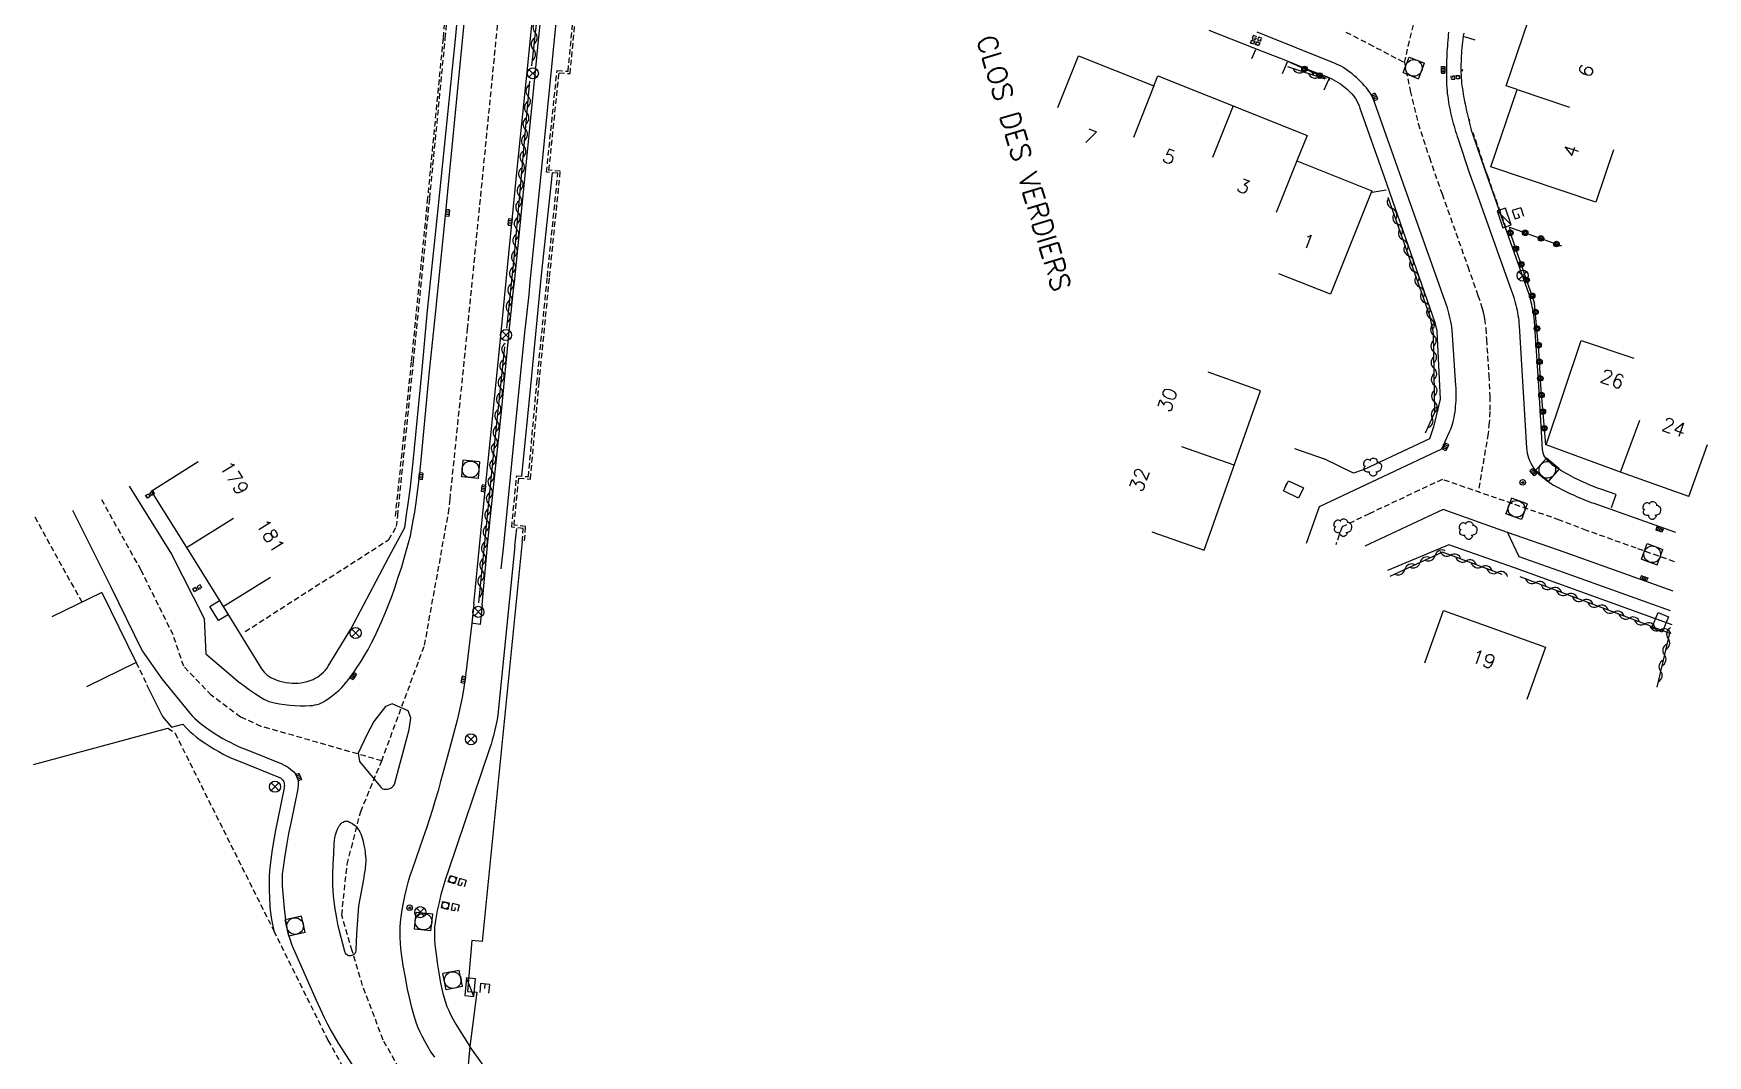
# Model space of a CAD drawing. Header units: millimetres. Extents: x 150015 to 151000, y 151000 to 152000.
# Drawn here: x 150364.2 to 150515.1, y 151807.4 to 151899.5 of the extents above; entities that cross this region are included whole.
import ezdxf
from ezdxf.enums import TextEntityAlignment as Align

# ---------------------------------------------------------------- set-up
doc = ezdxf.new("R2010")
doc.units = ezdxf.units.MM
doc.linetypes.add('DASHED', pattern=[0.75, 0.5, -0.25])
doc.layers.get('0').update_dxf_attribs({"linetype": 'CONTINUOUS'})
for name, color, linetype in [('W0001', 6, 'DASHED'), ('W0006', 2, 'CONTINUOUS'), ('W0008', 7, 'CONTINUOUS'), ('W0014', 7, 'CONTINUOUS'), ('W0015', 2, 'CONTINUOUS'), ('W0017', 7, 'CONTINUOUS'), ('W0051', 7, 'CONTINUOUS'), ('W0100', 7, 'CONTINUOUS'), ('W0101', 7, 'CONTINUOUS'), ('W0103', 1, 'CONTINUOUS'), ('W0106', 7, 'CONTINUOUS'), ('W0112', 1, 'DASHED'), ('W0113', 2, 'DASHED'), ('W0120', 7, 'CONTINUOUS'), ('W0121', 7, 'CONTINUOUS'), ('W0300', 7, 'CONTINUOUS'), ('W0310', 3, 'CONTINUOUS'), ('W0322', 7, 'CONTINUOUS'), ('W0400', 7, 'CONTINUOUS'), ('W0412', 7, 'CONTINUOUS'), ('W0420', 7, 'CONTINUOUS'), ('W0425', 7, 'CONTINUOUS'), ('W0430', 7, 'CONTINUOUS'), ('W0432', 7, 'CONTINUOUS'), ('W0469', 7, 'CONTINUOUS'), ('W0856', 7, 'CONTINUOUS'), ('W0989', 7, 'CONTINUOUS'), ('W0991', 7, 'CONTINUOUS'), ('W1102', 7, 'CONTINUOUS'), ('W1336', 3, 'CONTINUOUS'), ('W1337', 1, 'CONTINUOUS'), ('W1338', 7, 'CONTINUOUS'), ('W1471', 7, 'CONTINUOUS')]:
    doc.layers.add(name, color=color, linetype=linetype)
doc.styles.get("Standard").update_dxf_attribs({"font": 'romans.shx', "width": 0.85})

# ---------------------------------------------------------------- blocks, each defined once
blk = doc.blocks.new('T856')
for p, q in [((-0.125, 0), (0.125, 0)), ((0, 0.125), (0, -0.125))]:
    blk.add_line(p, q)
blk.add_ellipse((0, 0), major_axis=(-0.177, 0.177), ratio=1, start_param=3.9269908, end_param=10.2101761)
blk = doc.blocks.new('T400')
for p, q in [((-0.15, 0.3), (0.15, 0.3)), ((-0.15, -0.25), (-0.15, 0.3)), ((-0.15, 0.15), (0.15, 0.15)), ((-0.15, 0), (0.15, 0)), ((0.15, 0.3), (0.15, -0.25)), ((-0.15, -0.15), (0.15, -0.15)), ((-0.15, -0.25), (-0.15, -0.3)), ((-0.15, -0.3), (0.15, -0.3)), ((0.15, -0.3), (0.15, -0.25))]:
    blk.add_line(p, q)
blk = doc.blocks.new('T420')
for p, q in [((0.75, 0.75), (-0.75, 0.75)), ((-0.75, 0.75), (-0.75, -0.75)), ((0.75, 0.75), (0.75, -0.75)), ((0.75, -0.75), (-0.75, -0.75))]:
    blk.add_line(p, q)
blk.add_ellipse((0, 0), major_axis=(-0.53, 0.53), ratio=1, start_param=3.926991, end_param=10.210176)
blk = doc.blocks.new('T469')
at = {"color": 0, "linetype": 'Continuous', "flags": 128}
for points in [[(-0.35, 0.35), (0.35, -0.35)], [(-0.35, -0.35), (0.35, 0.35)]]:
    blk.add_lwpolyline(points, dxfattribs=at)
at = {"color": 0, "linetype": 'Continuous'}
blk.add_circle((0, 0), 0.5, dxfattribs=at)
blk = doc.blocks.new('T432')
at = {"flags": 128}
for points in [[(-0.4, 2.1), (-0.4, 1.3)], [(-0.39, 2.1), (0.41, 2.1)], [(0, 1.7), (0.4, 1.7)], [(0.4, 1.3), (0.4, 1.7)], [(0.8, 0.8), (-0.8, 0.8)], [(-0.8, 0.8), (-0.8, 0)], [(0.8, 0.8), (-0.8, 0)], [(-0.8, 0), (0.8, 0)], [(-0.4, 1.3), (0.4, 1.3)], [(0.8, 0), (0.8, 0.8)]]:
    blk.add_lwpolyline(points, dxfattribs=at)
blk = doc.blocks.new('T425')
for p, q in [((-0.15, 0.6), (0.15, 0.6)), ((-0.15, 0.6), (-0.15, 0.3)), ((-0.15, 0.3), (0.15, 0.3)), ((-0.15, 0.15), (0.15, 0.15)), ((-0.15, -0.15), (-0.15, 0.15)), ((0, 0.45), (0.15, 0.45)), ((0.15, 0.45), (0.15, 0.3)), ((0.15, 0.15), (0.15, -0.15)), ((0.15, -0.15), (-0.15, -0.15))]:
    blk.add_line(p, q)
blk.add_ellipse((0, 0), major_axis=(-0.106, 0.106), ratio=1, start_param=3.926991, end_param=10.210176)
blk = doc.blocks.new('T300')
for p, q in [((-0.8, 0.51), (-0.86, 0.34)), ((-0.86, 0.34), (-0.86, 0.17)), ((-0.86, 0.17), (-0.74, 0.06)), ((-0.69, 0.63), (-0.8, 0.51)), ((-0.8, -0.06), (-0.74, 0.06)), ((-0.74, 0.06), (-0.69, 0.11)), ((-0.57, 0.69), (-0.69, 0.63)), ((-0.46, 0.69), (-0.57, 0.69)), ((-0.29, 0.63), (-0.46, 0.69)), ((-0.29, 0.63), (-0.17, 0.74)), ((-0.23, 0.57), (-0.29, 0.63)), ((-0.17, 0.74), (-0.06, 0.8)), ((-0.06, 0.8), (0.06, 0.8)), ((0.06, 0.8), (0.23, 0.74)), ((0.23, 0.74), (0.34, 0.63)), ((0.34, 0.63), (0.4, 0.51)), ((0.46, 0.46), (0.34, 0.46)), ((0.4, 0.51), (0.4, 0.46)), ((0.57, 0.4), (0.46, 0.46)), ((0.57, 0.4), (0.69, 0.29)), ((0.69, 0.29), (0.74, 0.17)), ((0.74, 0.06), (0.69, -0.17)), ((0.74, 0.17), (0.74, 0.06)), ((-0.8, -0.17), (-0.8, -0.06)), ((-0.8, -0.23), (-0.8, -0.17)), ((-0.74, -0.34), (-0.8, -0.23)), ((-0.69, -0.4), (-0.74, -0.34)), ((-0.51, -0.46), (-0.69, -0.4)), ((-0.4, -0.46), (-0.51, -0.46)), ((-0.4, -0.46), (-0.34, -0.46)), ((-0.34, -0.46), (-0.34, -0.4)), ((-0.34, -0.51), (-0.34, -0.46)), ((-0.29, -0.63), (-0.34, -0.51)), ((-0.17, -0.74), (-0.29, -0.63)), ((-0.06, -0.8), (-0.17, -0.74)), ((0.06, -0.8), (-0.06, -0.8)), ((0.17, -0.74), (0.06, -0.8)), ((0.23, -0.69), (0.17, -0.74)), ((0.29, -0.46), (0.23, -0.46)), ((0.29, -0.63), (0.23, -0.69)), ((0.46, -0.4), (0.29, -0.46)), ((0.34, -0.51), (0.29, -0.63)), ((0.34, -0.51), (0.34, -0.46)), ((0.57, -0.34), (0.46, -0.4)), ((0.63, -0.29), (0.57, -0.34)), ((0.69, -0.17), (0.63, -0.29))]:
    blk.add_line(p, q)
blk = doc.blocks.new('T1471')
at = {"color": 0, "linetype": 'Continuous', "flags": 128}
blk.add_lwpolyline([(-0.75, -0.5), (-0.75, 0.5), (0.75, 0.5), (0.75, -0.5), (-0.75, -0.5)], dxfattribs=at)
blk = doc.blocks.new('t310o')
at = {"color": 0, "linetype": 'Continuous'}
for centre, start, end in [((-0.5, 0.38), 216.8699, 323.1304), ((0.5, -0.37), 36.8699, 143.1303)]:
    blk.add_arc(centre, 0.625, start, end, dxfattribs=at)
blk = doc.blocks.new('t322o')
at = {"color": 0, "linetype": 'Continuous'}
for radius in [0.25, 0.15]:
    blk.add_circle((0, 0), radius, dxfattribs=at)
blk = doc.blocks.new('T412')
for p, q in [((-0.3, 1.2), (0.3, 1.2)), ((-0.3, 1.2), (-0.3, 0.6)), ((-0.3, 0.6), (0.3, 0.6)), ((-0.3, 0.3), (0.3, 0.3)), ((-0.3, -0.3), (-0.3, 0.3)), ((0, 0.9), (0.3, 0.9)), ((0.3, 0.9), (0.3, 0.6)), ((0.3, 0.3), (0.3, -0.3)), ((0.3, -0.3), (-0.3, -0.3))]:
    blk.add_line(p, q)
blk.add_ellipse((0, 0), major_axis=(0.212, 0.212), ratio=1, start_param=5.497787, end_param=11.780972)
blk = doc.blocks.new('T430')
at = {"flags": 128}
for points in [[(-0.4, 2.1), (0.4, 2.1)], [(-0.4, 2.1), (-0.4, 1.3)], [(-0.4, 1.7), (0, 1.7)], [(0.8, 0.8), (-0.8, 0.8)], [(-0.8, 0.8), (-0.8, 0)], [(0.8, 0.8), (-0.8, 0)], [(-0.8, 0), (0.8, 0)], [(-0.4, 1.3), (0.4, 1.3)], [(0.8, 0), (0.8, 0.8)]]:
    blk.add_lwpolyline(points, dxfattribs=at)

msp = doc.modelspace()

# ---------------------------------------------------------------- linework, layer by layer
at = {"layer": 'W0001'}
for points in [[(150401.63, 151856.28), (150401.78, 151857.53), (150403.36, 151872.87), (150407.84, 151918.23), (150410.96, 151949.78), (150410.46, 151955.83), (150411.9, 151970.33), (150413.55, 151975.72), (150414.43, 151984.36), (150415.93, 151988.78), (150416.92, 151998.72), (150416.75, 152000)], [(150482.5, 151899.61), (150484.55, 151898.55), (150487.76, 151896.87), (150488.67, 151900.61)], [(150487.76, 151896.87), (150488.28, 151894.31), (150489, 151891.38), (150490.01, 151888.3), (150491.15, 151885.03), (150492.4, 151881.53), (150493.47, 151878.49), (150494.39, 151875.9), (150494.77, 151874.72), (150494.88, 151874.26), (150494.98, 151873.79), (150495.09, 151872.93), (150495.15, 151871.92), (150495.25, 151870.45), (150495.36, 151868.69), (150495.46, 151866.8), (150495.46, 151865.43), (150495.4, 151864.44), (150495.3, 151863.45), (150494.42, 151858.2)], [(150512.09, 151851.91), (150508.65, 151853.13), (150504.18, 151854.72), (150501.74, 151855.66), (150491.18, 151859.32), (150489.09, 151858.34), (150487.06, 151857.39), (150484.58, 151856.22), (150482.15, 151855.04), (150481.58, 151853.44)], [(150395.62, 151833.97), (150384.76, 151837.08), (150382.91, 151837.92), (150380.27, 151839.9), (150377.78, 151842.49), (150376.83, 151845.32), (150373.94, 151851.16), (150370.32, 151857.62)], [(150399.59, 151802.74), (150397.55, 151805.66), (150395.75, 151808.82), (150393.9, 151813.74), (150392.96, 151816.87), (150392.02, 151820.08), (150392.51, 151824.67), (150393.73, 151829.41), (150395.62, 151833.97), (150399.48, 151844.38), (150401.63, 151856.28)]]:
    msp.add_lwpolyline(points, dxfattribs=at)
at = {"layer": 'W0006'}
msp.add_lwpolyline([(150511.73, 151847.47), (150501.67, 151851.09), (150498.1, 151852.36), (150497.05, 151854.56)], dxfattribs=at)
at = {"layer": 'W0008'}
for points in [[(150412.95, 152000), (150411.17, 151982.53), (150409.47, 151965.76), (150408.41, 151954.79), (150406.98, 151940.42), (150405.59, 151926.62), (150404.11, 151911.54), (150402.87, 151898.82), (150401.34, 151883.09), (150400.44, 151874.21), (150399.88, 151868.76), (150399.11, 151860.74), (150398.99, 151859.58), (150398.84, 151858.41), (150398.68, 151857.25), (150398.54, 151856.2)], [(150403.91, 151848.09), (150404.48, 151853.92), (150405.49, 151863.61), (150406.39, 151872.54), (150406.89, 151877.82), (150407.83, 151887.27), (150408.76, 151896.29), (150410.21, 151910.92), (150411.55, 151924.81), (150412.64, 151935.81), (150414.25, 151952.25), (150412.38, 151955.49), (150413.88, 151970.38), (150416.43, 151973.85), (150416.76, 151977.18), (150417.58, 151985.12), (150418.64, 151995.68), (150419.07, 152000)], [(150478.94, 151853.58), (150480.12, 151856.88), (150491.12, 151862.06), (150491.83, 151863.61), (150491.94, 151863.86), (150492.04, 151864.12), (150492.12, 151864.39), (150492.2, 151864.66), (150492.25, 151864.91), (150492.29, 151865.15), (150492.33, 151865.4), (150492.36, 151865.65), (150492.38, 151865.9), (150492.4, 151866.15), (150492.42, 151866.4), (150492.43, 151866.63), (150492.44, 151866.86), (150492.44, 151867.08), (150492.43, 151867.31), (150492.42, 151867.54), (150492.41, 151867.77), (150492.07, 151872.76), (150492.04, 151873.02), (150492, 151873.27), (150491.96, 151873.53), (150491.9, 151873.78), (150491.84, 151874.03), (150491.78, 151874.28), (150491.7, 151874.53), (150491.63, 151874.78), (150491.54, 151875.02), (150487.69, 151885.92), (150485.06, 151893.3), (150484.98, 151893.53), (150484.88, 151893.75), (150484.77, 151893.97), (150484.65, 151894.18), (150484.5, 151894.38), (150484.34, 151894.58), (150484.18, 151894.78), (150484, 151894.97), (150483.82, 151895.16), (150483.64, 151895.34), (150483.44, 151895.51), (150483.25, 151895.68), (150483.05, 151895.84), (150482.84, 151896), (150482.63, 151896.16), (150482.42, 151896.3), (150482.21, 151896.44), (150481.99, 151896.56), (150481.76, 151896.67), (150481.52, 151896.77), (150474.51, 151899.59)], [(150491.75, 151899.61), (150491.72, 151899.36), (150491.69, 151899.11), (150491.67, 151898.86), (150491.65, 151898.61), (150491.63, 151898.36), (150491.61, 151898.11), (150491.59, 151897.86), (150491.58, 151897.61), (150491.57, 151897.37), (150491.56, 151897.12), (150491.55, 151896.87), (150491.54, 151896.62), (150491.54, 151896.37), (150491.54, 151896.12), (150491.54, 151895.87), (150491.54, 151895.62), (150491.55, 151895.37), (150491.55, 151895.11), (150491.56, 151894.85), (150491.58, 151894.59), (150491.6, 151894.33), (150491.62, 151894.08), (150491.66, 151893.82), (150491.69, 151893.56), (150491.74, 151893.3), (150491.78, 151893.06), (150491.83, 151892.82), (150491.88, 151892.58), (150491.93, 151892.34), (150491.99, 151892.1), (150492.05, 151891.86), (150492.11, 151891.62), (150492.17, 151891.38), (150492.24, 151891.14), (150492.31, 151890.91), (150492.38, 151890.67), (150492.45, 151890.44), (150492.53, 151890.2), (150492.6, 151889.97), (150493.63, 151886.86), (150494.21, 151885.32), (150497.35, 151876.47), (150497.44, 151876.22), (150497.53, 151875.97), (150497.61, 151875.72), (150497.68, 151875.47), (150497.75, 151875.24), (150497.81, 151875.01), (150497.86, 151874.78), (150497.91, 151874.55), (150497.96, 151874.32), (150497.99, 151874.09), (150498.03, 151873.86), (150498.06, 151873.63), (150498.08, 151873.39), (150498.1, 151873.16), (150498.77, 151862.16), (150498.8, 151861.92), (150498.83, 151861.69), (150498.89, 151861.47), (150498.95, 151861.25), (150499.03, 151861.03), (150499.14, 151860.79), (150499.26, 151860.57), (150499.4, 151860.35), (150499.55, 151860.15), (150499.71, 151859.96), (150499.88, 151859.79), (150500.06, 151859.63), (150500.24, 151859.47), (150500.43, 151859.33), (150500.62, 151859.19), (150500.81, 151859.06), (150501.01, 151858.93), (150501.21, 151858.81), (150501.45, 151858.68), (150501.68, 151858.56), (150501.9, 151858.44), (150502.13, 151858.32), (150502.36, 151858.21), (150502.6, 151858.09), (150502.83, 151857.99), (150503.05, 151857.89), (150503.27, 151857.79), (150503.49, 151857.69), (150503.71, 151857.6), (150503.93, 151857.51), (150504.15, 151857.42), (150504.37, 151857.33), (150504.6, 151857.25), (150504.82, 151857.17), (150512.19, 151854.56)], [(150372.88, 151858.7), (150376.69, 151852.6), (150379.61, 151846.78), (150379.76, 151843.62), (150382.21, 151841.54), (150382.7, 151841.13), (150383.2, 151840.75), (150383.71, 151840.37), (150384.24, 151840.01), (150384.77, 151839.67), (150384.99, 151839.54), (150385.22, 151839.43), (150385.46, 151839.33), (150385.71, 151839.26), (150385.96, 151839.2), (150386.41, 151839.12), (150386.87, 151839.05), (150387.33, 151839), (150387.79, 151838.96), (150388.26, 151838.94), (150388.72, 151838.94), (150389.18, 151838.95), (150389.39, 151838.97), (150389.6, 151839.01), (150389.81, 151839.06), (150390.01, 151839.12), (150390.2, 151839.2), (150390.39, 151839.3), (150390.57, 151839.41), (150390.89, 151839.62), (150391.2, 151839.86), (150391.49, 151840.1), (150391.78, 151840.35), (150392.02, 151840.58), (150392.25, 151840.82), (150392.46, 151841.08), (150392.67, 151841.34), (150393.04, 151841.85), (150393.39, 151842.37), (150393.74, 151842.9), (150394.06, 151843.45), (150394.39, 151844.01), (150394.7, 151844.59), (150394.99, 151845.17), (150395.27, 151845.76), (150395.61, 151846.5), (150395.93, 151847.26), (150396.23, 151848.02), (150396.52, 151848.78), (150396.79, 151849.55), (150397.11, 151850.51), (150397.42, 151851.46), (150397.7, 151852.43), (150397.97, 151853.39), (150398.23, 151854.36), (150398.25, 151854.46), (150398.53, 151856.11), (150398.54, 151856.2)], [(150367.76, 151856.54), (150371.2, 151849.72), (150374.04, 151843.87), (150375.81, 151841.36), (150378.34, 151838.26), (150378.55, 151838.02), (150378.77, 151837.79), (150379.01, 151837.58), (150379.25, 151837.38), (150379.75, 151837.01), (150380.26, 151836.66), (150380.78, 151836.32), (150381.31, 151836), (150381.64, 151835.82), (150381.97, 151835.64), (150382.31, 151835.47), (150382.65, 151835.3), (150382.99, 151835.15), (150383.34, 151835.01), (150386.61, 151833.69), (150386.82, 151833.59), (150387.03, 151833.48), (150387.22, 151833.36), (150387.41, 151833.23), (150387.59, 151833.08), (150387.7, 151832.97), (150387.8, 151832.85), (150387.88, 151832.72), (150387.96, 151832.59), (150388.01, 151832.44), (150388.06, 151832.29), (150388.08, 151832.13), (150388.09, 151831.97), (150388.09, 151831.74), (150388.07, 151831.52), (150388.03, 151831.3), (150387.45, 151828.5), (150387.23, 151827.42), (150387.04, 151826.34), (150386.86, 151825.25), (150386.7, 151824.17), (150386.66, 151823.81), (150386.64, 151823.45), (150386.64, 151823.09), (150386.66, 151822.73), (150386.74, 151821.7), (150386.84, 151820.66), (150386.95, 151819.63), (150387, 151819.29), (150387.06, 151818.95), (150387.14, 151818.61), (150387.24, 151818.22), (150387.36, 151817.84), (150387.5, 151817.47), (150387.64, 151817.1), (150388.32, 151815.53), (150389.01, 151813.97), (150389.72, 151812.42), (150390.44, 151810.87), (150390.73, 151810.27), (150391.04, 151809.69), (150391.37, 151809.11), (150391.71, 151808.54), (150392.37, 151807.51), (150393.03, 151806.5)], [(150511.99, 151849.26), (150502.26, 151852.73), (150497.04, 151854.55), (150491.24, 151856.6), (150484.21, 151853.3)], [(150403.91, 151848.09), (150403.74, 151846.36), (150403.57, 151844.86), (150403.39, 151843.36), (150403.2, 151841.87), (150402.98, 151840.38), (150402.86, 151839.69), (150402.73, 151839), (150402.58, 151838.31), (150402.41, 151837.63), (150401.52, 151834.28), (150400.93, 151832.1), (150400.7, 151831.26), (150400.45, 151830.42), (150400.2, 151829.58), (150399.93, 151828.74), (150399.65, 151827.9), (150399.37, 151827.07), (150398.36, 151824.2), (150398.16, 151823.61), (150397.98, 151823.01), (150397.81, 151822.4), (150397.67, 151821.79), (150397.54, 151821.17), (150397.43, 151820.55), (150397.34, 151819.93), (150397.29, 151819.45), (150397.25, 151818.98), (150397.24, 151818.5), (150397.24, 151818.03), (150397.27, 151817.55), (150397.31, 151817.07), (150397.37, 151816.6), (150397.53, 151815.53), (150397.72, 151814.47), (150397.92, 151813.41), (150398.09, 151812.65), (150398.27, 151811.89), (150398.47, 151811.13), (150398.59, 151810.73), (150398.73, 151810.34), (150398.88, 151809.95), (150399.05, 151809.57), (150399.23, 151809.19), (150399.5, 151808.7), (150399.77, 151808.22), (150400.06, 151807.74), (150400.37, 151807.28)]]:
    msp.add_lwpolyline(points, dxfattribs=at)
at = {"layer": 'W0014'}
for points in [[(150397.86, 151856.12), (150397.86, 151856.12), (150398.06, 151857.54), (150398.21, 151858.66), (150398.34, 151859.78), (150398.46, 151860.9), (150399.23, 151868.89), (150399.75, 151874.53), (150400.71, 151883.69), (150402.26, 151898.98), (150403.5, 151912.11), (150404.9, 151926.67), (150406.31, 151940.52), (150407.72, 151954.88), (150408.8, 151965.87), (150410.59, 151982.95), (150412.25, 152000)], [(150470.13, 151899.77), (150475.09, 151897.84), (150476.9, 151897.13), (150478.93, 151896.31), (150480.94, 151895.52), (150481.16, 151895.42), (150481.38, 151895.31), (150481.59, 151895.2), (150481.79, 151895.07), (150482, 151894.94), (150482.22, 151894.78), (150482.44, 151894.61), (150482.65, 151894.43), (150482.85, 151894.24), (150483.03, 151894.05), (150483.2, 151893.85), (150483.35, 151893.64), (150483.47, 151893.43), (150483.58, 151893.22), (150483.68, 151893), (150483.76, 151892.77), (150485.95, 151886.58), (150490.51, 151873.46), (150490.67, 151872.71), (150490.72, 151872.05), (150490.98, 151866.56), (150490.39, 151864.07), (150490.03, 151862.98), (150484.14, 151860.2), (150483.18, 151859.87), (150480.59, 151861.13)], [(150506.43, 151856.8), (150506.85, 151857.97), (150505.47, 151858.43), (150505.24, 151858.51), (150505.02, 151858.6), (150504.79, 151858.69), (150504.57, 151858.78), (150504.34, 151858.87), (150504.12, 151858.97), (150503.9, 151859.07), (150503.68, 151859.17), (150503.45, 151859.27), (150503.23, 151859.38), (150503.01, 151859.5), (150502.79, 151859.61), (150502.57, 151859.73), (150502.35, 151859.85), (150502.13, 151859.97), (150501.93, 151860.09), (150501.74, 151860.2), (150501.54, 151860.32), (150501.35, 151860.44), (150501.15, 151860.57), (150500.99, 151860.71), (150500.83, 151860.87), (150500.68, 151861.03), (150500.54, 151861.19), (150500.42, 151861.34), (150500.32, 151861.51), (150500.25, 151861.71), (150500.21, 151862), (150499.88, 151867.75), (150499.48, 151873.58), (150499.45, 151873.86), (150499.41, 151874.14), (150499.36, 151874.42), (150499.33, 151874.64), (150499.28, 151874.86), (150499.24, 151875.07), (150499.19, 151875.29), (150499.12, 151875.55), (150499.05, 151875.82), (150498.97, 151876.08), (150496.84, 151882.07), (150495.03, 151887.18), (150493.92, 151890.41), (150493.85, 151890.67), (150493.79, 151890.92), (150493.72, 151891.17), (150493.66, 151891.42), (150493.6, 151891.67), (150493.54, 151891.92), (150493.48, 151892.16), (150493.43, 151892.4), (150493.37, 151892.63), (150493.32, 151892.87), (150493.27, 151893.11), (150493.22, 151893.34), (150493.18, 151893.58), (150493.13, 151893.82), (150493.09, 151894.06), (150493.05, 151894.3), (150493.02, 151894.54), (150492.98, 151894.78), (150492.95, 151895.02), (150492.93, 151895.26), (150492.91, 151895.5), (150492.9, 151895.75), (150492.89, 151895.99), (150492.89, 151896.23), (150492.89, 151896.48), (150492.89, 151896.72), (150492.9, 151896.96), (150492.91, 151897.21), (150492.92, 151897.45), (150492.94, 151897.69), (150492.95, 151897.94), (150492.97, 151898.2), (150493, 151898.46), (150493.03, 151898.72), (150493.06, 151898.98), (150493.1, 151899.24), (150493.14, 151899.5)], [(150408.25, 151859.62), (150409.09, 151868.05), (150410.02, 151877.73), (150411.01, 151886.92)], [(150381.35, 151847.87), (150384.8, 151842.26), (150384.91, 151842.1), (150385.03, 151841.95), (150385.17, 151841.82), (150385.31, 151841.69), (150385.47, 151841.58), (150385.64, 151841.48), (150385.9, 151841.36), (150386.16, 151841.25), (150386.43, 151841.16), (150386.71, 151841.09), (150386.99, 151841.03), (150387.27, 151840.99), (150387.54, 151840.97), (150387.82, 151840.97), (150388.1, 151840.98), (150388.37, 151841.01), (150388.64, 151841.06), (150388.91, 151841.13), (150389.17, 151841.21), (150389.43, 151841.31), (150389.64, 151841.41), (150389.84, 151841.52), (150390.03, 151841.65), (150390.21, 151841.8), (150390.38, 151841.95), (150390.53, 151842.12), (150390.68, 151842.3), (150390.8, 151842.5), (150392.85, 151845.84), (150396.25, 151852.32), (150397.69, 151854.99), (150397.86, 151856.12)], [(150407.62, 151853.35), (150407.78, 151854.9)], [(150407.62, 151853.35), (150406.08, 151838.11), (150406.05, 151837.9), (150406.02, 151837.69), (150405.91, 151837.17), (150405.79, 151836.66), (150405.68, 151836.24), (150405.57, 151835.83), (150405.47, 151835.48), (150405.36, 151835.14), (150401.6, 151824.05), (150401.37, 151823.35), (150401.16, 151822.64), (150400.96, 151821.92), (150400.79, 151821.21), (150400.63, 151820.48), (150400.49, 151819.76), (150400.43, 151819.37), (150400.39, 151818.99), (150400.37, 151818.6), (150400.37, 151818.21), (150400.38, 151817.82), (150400.42, 151817.44), (150400.53, 151816.52), (150400.66, 151815.61), (150400.8, 151814.7), (150400.89, 151814.14), (150401.01, 151813.57), (150401.14, 151813.02), (150401.24, 151812.62), (150401.36, 151812.24), (150401.5, 151811.86), (150401.66, 151811.49), (150401.86, 151811.07), (150402.07, 151810.67), (150402.29, 151810.27), (150402.54, 151809.88), (150403.57, 151808.24)], [(150511.89, 151846.22), (150497.68, 151851.36), (150491.77, 151853.43), (150486.25, 151851.12)], [(150404.66, 151848.03), (150404.48, 151846.25), (150403.74, 151846.36)], [(150374.44, 151840.85), (150375.87, 151837.96), (150376.68, 151837), (150377.69, 151837.28), (150378.07, 151836.9), (150378.34, 151836.63), (150378.62, 151836.38), (150378.91, 151836.14), (150379.21, 151835.91), (150379.63, 151835.61), (150380.06, 151835.33), (150380.49, 151835.06), (150380.94, 151834.8), (150381.35, 151834.58), (150381.77, 151834.37), (150382.24, 151834.15), (150382.71, 151833.96), (150386.41, 151832.46), (150386.49, 151832.43), (150386.56, 151832.38), (150386.63, 151832.32), (150386.69, 151832.25), (150386.75, 151832.17), (150386.79, 151832.08), (150386.82, 151832.01), (150386.84, 151831.94), (150386.84, 151831.86), (150386.85, 151831.76), (150386.84, 151831.66), (150386.82, 151831.55), (150386.22, 151828.61), (150386.05, 151827.73), (150385.89, 151826.86), (150385.75, 151825.98), (150385.63, 151825.09), (150385.57, 151824.59), (150385.52, 151824.08), (150385.49, 151823.57), (150385.48, 151823.06), (150385.48, 151822.34), (150385.5, 151821.63), (150385.54, 151820.92), (150385.57, 151820.51), (150385.62, 151820.1), (150385.69, 151819.69), (150385.89, 151818.67)]]:
    msp.add_lwpolyline(points, dxfattribs=at)
at = {"layer": 'W0015'}
for points in [[(150394.24, 151836.27), (150393.49, 151834.66), (150393.62, 151833.91), (150395.54, 151831.59), (150395.59, 151831.54), (150395.65, 151831.49), (150395.73, 151831.46), (150395.8, 151831.43), (150395.92, 151831.42), (150396.03, 151831.42), (150396.15, 151831.43), (150396.26, 151831.45), (150396.36, 151831.49), (150396.46, 151831.54), (150396.55, 151831.59), (150396.63, 151831.66), (150396.69, 151831.73), (150396.74, 151831.8), (150396.78, 151831.88), (150396.81, 151831.97), (150398.09, 151836.81), (150398.24, 151837.85), (150397.99, 151838.49), (150396.56, 151839.12), (150395.97, 151838.88), (150394.92, 151837.51)], [(150393.34, 151818.35), (150393.3, 151816.95), (150393.29, 151816.85), (150393.26, 151816.75), (150393.22, 151816.66), (150393.16, 151816.58), (150393.1, 151816.52), (150393.02, 151816.47), (150392.94, 151816.43), (150392.85, 151816.41), (150392.76, 151816.41), (150392.67, 151816.42), (150392.58, 151816.45), (150392.5, 151816.5), (150392.43, 151816.56), (150392.37, 151816.64), (150392.32, 151816.72), (150392.29, 151816.81), (150391.8, 151818.76), (150391.68, 151819.27), (150391.57, 151819.79), (150391.48, 151820.3), (150391.4, 151820.82), (150391.33, 151821.34), (150391.28, 151821.82), (150391.25, 151822.3), (150391.23, 151822.78), (150391.22, 151823.26), (150391.22, 151823.74), (150391.25, 151824.67), (150391.3, 151825.6), (150391.35, 151826.52), (150391.38, 151826.79), (150391.41, 151827.05), (150391.46, 151827.31), (150391.51, 151827.49), (150391.57, 151827.66), (150391.64, 151827.83), (150391.72, 151828), (150391.79, 151828.11), (150391.87, 151828.22), (150391.96, 151828.32), (150392.06, 151828.41), (150392.15, 151828.46), (150392.24, 151828.5), (150392.34, 151828.53), (150392.44, 151828.54), (150392.54, 151828.53), (150392.63, 151828.5), (150392.79, 151828.43), (150392.94, 151828.35), (150393.08, 151828.25), (150393.22, 151828.14), (150393.34, 151828.02), (150393.45, 151827.88), (150393.55, 151827.73), (150393.65, 151827.57), (150393.73, 151827.4), (150393.8, 151827.23), (150393.86, 151827.05), (150393.95, 151826.71), (150394.02, 151826.37), (150394.09, 151826.02), (150394.14, 151825.67), (150394.17, 151825.32), (150394.18, 151825.12), (150394.18, 151824.91), (150394.17, 151824.71), (150394.12, 151824.23), (150394.05, 151823.76), (150393.97, 151823.3), (150393.54, 151820.9)]]:
    msp.add_lwpolyline(points, close=True, dxfattribs=at)
at = {"layer": 'W0017'}
for points in [[(150494.14, 151898.88), (150493.19, 151899.18)], [(150474.03, 151897.22), (150474.39, 151898.03)], [(150477.19, 151896.91), (150476.75, 151895.84)], [(150480.94, 151895.38), (150480.5, 151894.38)]]:
    msp.add_lwpolyline(points, dxfattribs=at)
at = {"layer": 'W0051'}
for points in [[(150404.66, 151848.03), (150405.19, 151853.69), (150406.44, 151865.75), (150407.06, 151872.34), (150407.46, 151876.13), (150407.61, 151877.37), (150408.6, 151887.31), (150410.96, 151910.98), (150411.67, 151918.31), (150412.56, 151927.26), (150414.26, 151944.62), (150414.96, 151952.03), (150414.44, 151952.09), (150414.95, 151957.27), (150416.9, 151957.08)], [(150406.39, 151851.26), (150406.61, 151853.4), (150407.82, 151865.64), (150407.83, 151865.62), (150408.5, 151872.25), (150408.91, 151875.99), (150409.01, 151877.13), (150410.02, 151887.07), (150412.36, 151910.8), (150413.07, 151918.07), (150413.92, 151927.13), (150415.87, 151946.49), (150416.9, 151957.08)]]:
    msp.add_lwpolyline(points, dxfattribs=at)
at = {"layer": 'W0100'}
for points in [[(150506.61, 151889.02), (150505.01, 151884.29), (150495.56, 151887.48), (150497.91, 151894.44), (150496.94, 151894.77), (150501.49, 151908.22), (150503.73, 151914.84), (150506.04, 151921.63), (150506.96, 151921.31), (150509.33, 151928.27), (150514.06, 151926.66)], [(150456.55, 151892.83), (150458.4, 151897.47), (150465.2, 151894.76), (150465.55, 151895.66), (150474.73, 151892), (150478.99, 151890.31), (150478.07, 151888.01), (150484.82, 151885.32), (150481.09, 151876), (150476.45, 151877.85)], [(150513.39, 151857.78), (150507.24, 151859.98), (150500.52, 151862.43), (150503.68, 151871.84), (150508.42, 151870.24)], [(150374.84, 151858.26), (150379.07, 151860.92)], [(150374.84, 151858.26), (150378.02, 151853.19), (150381.35, 151847.87)], [(150381.35, 151847.87), (150385.59, 151850.52)]]:
    msp.add_lwpolyline(points, dxfattribs=at)
at = {"layer": 'W0101'}
for points in [[(150465.02, 151854.6), (150469.73, 151852.94), (150474.79, 151867.31), (150470.08, 151868.98)], [(150489.59, 151842.8), (150491.27, 151847.51), (150500.48, 151844.21), (150498.79, 151839.5)]]:
    msp.add_lwpolyline(points, dxfattribs=at)
at = {"layer": 'W0103'}
for points in [[(150370.4, 151849.15), (150365.91, 151846.94)], [(150370.4, 151849.15), (150373.51, 151842.84)], [(150373.51, 151842.84), (150369.03, 151840.63)]]:
    msp.add_lwpolyline(points, dxfattribs=at)
at = {"layer": 'W0106'}
for points in [[(150495.43, 151886.24), (150495.02, 151887.33)], [(150480.57, 151861.15), (150477.88, 151862.08)]]:
    msp.add_lwpolyline(points, dxfattribs=at)
at = {"layer": 'W0112'}
for points in [[(150492.98, 151896.09), (150493.02, 151896.26)], [(150493.66, 151891.65), (150493.63, 151891.77)], [(150495.02, 151887.33), (150493.96, 151890.55)], [(150496.94, 151881.93), (150495.41, 151886.22)], [(150477.15, 151858.96), (150476.86, 151858.26)], [(150383.32, 151845.62), (150396.26, 151853.9), (150396.95, 151855.07), (150397.06, 151856.04)], [(150364.36, 151855.94), (150368.6, 151848.27)], [(150373.51, 151842.84), (150374.44, 151840.85)], [(150376.36, 151836.93), (150377, 151836.47), (150385.89, 151818.67), (150390.78, 151808.81), (150396.58, 151798.36)]]:
    msp.add_lwpolyline(points, dxfattribs=at)
at = {"layer": 'W0113'}
for points in [[(150411.57, 152000), (150409.88, 151982.98), (150409.88, 151982.98), (150408.21, 151966.05), (150407.07, 151954.83), (150405.62, 151940.66), (150405.62, 151940.66), (150404.19, 151926.45), (150402.85, 151913.39), (150401.97, 151904.04), (150401.58, 151904.1), (150401.15, 151899.06), (150399.75, 151884.67), (150398.28, 151869.92), (150396.83, 151856.01)], [(150397.06, 151856.04), (150398.48, 151869.9), (150399.95, 151884.65), (150401.35, 151899.04), (150401.76, 151903.87), (150402.15, 151903.81), (150403.05, 151913.37), (150404.39, 151926.43), (150405.82, 151940.64), (150407.27, 151954.81), (150408.41, 151966.03), (150410.08, 151982.96), (150411.78, 152000)], [(150408.29, 151853.72), (150408.37, 151854.89), (150407.33, 151855.01), (150407.79, 151859.65), (150408.84, 151859.57), (150409.6, 151868.01), (150410.55, 151877.6), (150411.49, 151886.89), (150410.47, 151886.99), (150411.42, 151896.15), (150412.41, 151896.09), (150413.82, 151910.47), (150414.44, 151916.7), (150414.64, 151916.68)], [(150408.5, 151853.79), (150408.59, 151855.07), (150407.55, 151855.19), (150407.97, 151859.43), (150409.02, 151859.35), (150409.8, 151867.99), (150410.75, 151877.58), (150411.71, 151887.07), (150410.69, 151887.17), (150411.6, 151895.94), (150412.59, 151895.87), (150414.02, 151910.45), (150414.64, 151916.68)]]:
    msp.add_lwpolyline(points, dxfattribs=at)
at = {"layer": 'W0120'}
msp.add_lwpolyline([(150403.57, 151808.24), (150401.68, 151787.16), (150402.98, 151788.03), (150419.78, 151764.73), (150421.45, 151783.67), (150421.07, 151783.96)], close=True, dxfattribs=at)
at = {"layer": 'W0121'}
msp.add_lwpolyline([(150408.29, 151853.72), (150404.67, 151817.71), (150403.74, 151817.79), (150403.34, 151813.21), (150404.2, 151813.14), (150403.57, 151808.24)], dxfattribs=at)
at = {"layer": 'W0310'}
for points in [[(150411.49, 151919.93), (150410.5, 151910.45), (150409.8, 151902.79), (150409.12, 151896.57)], [(150477.24, 151896.51), (150480.6, 151895.4)], [(150408.93, 151895.2), (150407.55, 151879.53), (150406.85, 151872.94)], [(150489.66, 151863.51), (150490.49, 151865.37), (150490.38, 151872.48), (150490.09, 151873.96), (150486.31, 151884.71)], [(150406.69, 151871.26), (150405.82, 151862.91), (150405.01, 151854.83), (150404.33, 151848.19)], [(150496.56, 151850.77), (150491.19, 151852.78), (150486.45, 151850.58)], [(150511.63, 151845.48), (150498.2, 151850.56)]]:
    msp.add_lwpolyline(points, dxfattribs=at)
at = {"layer": 'W0322'}
for points in [[(150480.75, 151895.42), (150477.39, 151896.89)], [(150484.87, 151885.2), (150486.11, 151885.39)], [(150500.49, 151862.44), (150500.04, 151867.78), (150499.88, 151870.95), (150499.7, 151872.83), (150499.49, 151875.22), (150497.31, 151881.51), (150497.26, 151882.02), (150497.26, 151882.03)]]:
    msp.add_lwpolyline(points, dxfattribs=at)
at = {"layer": 'W1102'}
for points in [[(150465.2, 151894.76), (150463.35, 151890.12)], [(150497.91, 151894.44), (150502.65, 151892.84)], [(150472.32, 151892.96), (150470.47, 151888.32)], [(150478.07, 151888.01), (150476.22, 151883.37)], [(150507.24, 151859.98), (150508.96, 151864.67)], [(150472.43, 151860.59), (150467.71, 151862.25)], [(150513.39, 151857.78), (150515.07, 151862.48)], [(150378.02, 151853.19), (150382.26, 151855.84)]]:
    msp.add_lwpolyline(points, dxfattribs=at)
at = {"layer": 'W1336'}
msp.add_lwpolyline([(150511.64, 151845.48), (150510.5, 151840.6)], dxfattribs=at)
at = {"layer": 'W1337'}
msp.add_lwpolyline([(150364.25, 151833.65), (150376.36, 151836.93)], dxfattribs=at)
at = {"layer": 'W1338'}
msp.add_lwpolyline([(150497.23, 151882.03), (150501.93, 151880.36)], dxfattribs=at)

# ---------------------------------------------------------------- block references
at = {"layer": 'W0300'}
for p in [(150484.95, 151860.42), (150510.11, 151856.52), (150482.27, 151854.97), (150493.56, 151854.72)]:
    msp.add_blockref('T300', p, dxfattribs=at)
at = {"layer": 'W0310'}
for p, rotation in [((150409.44, 151899.55), 263.8250250437115), ((150409.28, 151898.06), 263.8250250437115), ((150478.66, 151896.04), 341.6640137413473), ((150480.08, 151895.57), 341.6640137413473), ((150408.81, 151893.84), 264.9918257970047), ((150408.68, 151892.35), 264.9918257970047), ((150408.55, 151890.85), 264.9918257970047), ((150408.41, 151889.36), 264.9918257970047), ((150408.28, 151887.87), 264.9918257970047), ((150408.15, 151886.37), 264.9918257970047), ((150408.02, 151884.88), 264.9918257970047), ((150486.66, 151883.72), 109.3613118686954), ((150407.89, 151883.38), 264.9918257970047), ((150487.16, 151882.3), 109.3613118686954), ((150407.76, 151881.89), 264.9918257970047), ((150487.66, 151880.89), 109.3613118686954), ((150407.63, 151880.39), 264.9918257970047), ((150488.16, 151879.47), 109.3613118686954), ((150407.49, 151878.9), 263.9390755508784), ((150488.65, 151878.06), 109.3613118686954), ((150407.33, 151877.41), 263.9390755508784), ((150489.15, 151876.64), 109.3613118686954), ((150407.17, 151875.92), 263.9390755508784), ((150489.65, 151875.23), 109.3613118686954), ((150407.01, 151874.43), 263.9390755508784), ((150490.12, 151873.8), 100.9841776125197), ((150490.38, 151872.33), 90.87337527386383), ((150406.62, 151870.57), 264.0511303638095), ((150490.41, 151870.83), 90.87337527386383), ((150406.46, 151869.08), 264.0511303638095), ((150490.43, 151869.33), 90.87337527386383), ((150406.3, 151867.59), 264.0511303638095), ((150490.45, 151867.83), 90.87337527386383), ((150406.15, 151866.09), 264.0511303638095), ((150490.47, 151866.33), 90.87337527386383), ((150405.99, 151864.6), 264.0511303638095), ((150490.27, 151864.88), 65.88326282242836), ((150405.84, 151863.11), 264.0511303638095), ((150405.69, 151861.62), 264.3271083725891), ((150405.54, 151860.12), 264.3271083725891), ((150405.39, 151858.63), 264.3271083725891), ((150405.24, 151857.14), 264.3271083725891), ((150405.1, 151855.65), 264.3271083725891), ((150404.95, 151854.15), 264.1192849616608), ((150404.79, 151852.66), 264.1192849616608), ((150490.54, 151852.48), 204.9110786984886), ((150491.92, 151852.51), 159.4777524076167), ((150404.64, 151851.17), 264.1192849616608), ((150487.81, 151851.22), 204.9110786984886), ((150489.17, 151851.85), 204.9110786984886), ((150493.32, 151851.98), 159.4777524076167), ((150494.73, 151851.46), 159.4777524076167), ((150496.13, 151850.93), 159.4777524076167), ((150404.48, 151849.68), 264.1192849616608), ((150499.61, 151850.03), 159.2661541218332), ((150501.01, 151849.49), 159.2661541218332), ((150502.41, 151848.96), 159.2661541218332), ((150503.82, 151848.43), 159.2661541218332), ((150505.22, 151847.9), 159.2661541218332), ((150506.62, 151847.37), 159.2661541218332), ((150508.02, 151846.84), 159.2661541218332), ((150509.43, 151846.31), 159.2661541218332), ((150510.83, 151845.78), 159.2661541218332)]:
    msp.add_blockref('t310o', p, dxfattribs=dict(at, rotation=rotation))
at = {"layer": 'W0322'}
for p, rotation in [((150478.76, 151896.29), 156.3347163671028), ((150480.13, 151895.69), 156.3347163671028), ((150497.31, 151881.53), 96.13966310405725), ((150497.8, 151880.11), 109.1317855220031), ((150498.29, 151878.7), 109.1317855220031), ((150498.78, 151877.28), 109.1317855220031), ((150499.27, 151875.86), 109.1317855220031), ((150499.57, 151874.4), 95.02470590564518), ((150499.7, 151872.91), 95.02470590564518), ((150499.84, 151871.41), 95.37944463836475), ((150499.93, 151869.92), 92.8007684377763), ((150500, 151868.42), 92.8007684377763), ((150500.11, 151866.92), 94.82841095933682), ((150500.23, 151865.43), 94.82841095933682), ((150500.36, 151863.93), 94.82841095933682)]:
    msp.add_blockref('t322o', p, dxfattribs=dict(at, rotation=rotation))
at = {"layer": 'W0400'}
for p, rotation in [((150491.25, 151896.22), 0.2578250421679928), ((150485.1, 151893.79), 25.5194925120344), ((150401.54, 151883.31), 174.1560848066575), ((150407.2, 151882.5), 354.4738723260432), ((150491.49, 151862.24), 155.2793765524504), ((150399.14, 151859.61), 173.2164248042679), ((150499.38, 151859.96), 219.827080730658), ((150404.8, 151858.5), 172.1992127688501), ((150510.74, 151854.8), 250.0054307326863), ((150509.35, 151850.42), 249.6715987887878), ((150393.06, 151841.62), 324.2109843912764), ((150402.98, 151841.27), 171.7141416854491), ((150388.14, 151832.51), 201.5278864856034)]:
    msp.add_blockref('T400', p, dxfattribs=dict(at, rotation=rotation))
at = {"layer": 'W0412'}
for p, rotation in [((150402, 151823.28), 251.9923978760528), ((150401.35, 151820.95), 257.7469531619499)]:
    msp.add_blockref('T412', p, dxfattribs=dict(at, rotation=rotation))
at = {"layer": 'W0420'}
for p, rotation in [((150488.61, 151896.38), 158.5063049634158), ((150403.62, 151860.23), 355.0014327501651), ((150500.64, 151860.19), 319.3408626468703), ((150497.86, 151856.67), 340.293743462921), ((150510.09, 151852.58), 159.6684637176879), ((150387.82, 151819.09), 282.7499902272336), ((150399.39, 151819.49), 264.0389403993917), ((150402.02, 151814.22), 281.4670089482707)]:
    msp.add_blockref('T420', p, dxfattribs=dict(at, rotation=rotation))
at = {"layer": 'W0425'}
for p, rotation in [((150474.09, 151898.71), 338.4448334638088), ((150474.55, 151898.57), 337.0783266282607), ((150492.58, 151895.55), 94.08350318983496), ((150374.56, 151857.83), 302.1804410565825), ((150378.79, 151849.41), 296.6700902737765)]:
    msp.add_blockref('T425', p, dxfattribs=dict(at, rotation=rotation))
at = {"layer": 'W0430', "rotation": 264.9605827449033}
msp.add_blockref('T430', (150403.19, 151813.62), dxfattribs=at)
at = {"layer": 'W0432', "rotation": 288.6617650787127}
msp.add_blockref('T432', (150496.38, 151882.74), dxfattribs=at)
at = {"layer": 'W0469'}
for p in [(150409.24, 151895.9), (150498.42, 151877.68), (150406.82, 151872.32), (150404.32, 151847.39), (150393.28, 151845.49), (150403.66, 151835.92), (150386, 151831.64), (150399.1, 151820.34)]:
    msp.add_blockref('T469', p, dxfattribs=at)
at = {"layer": 'W0856'}
for p in [(150498.42, 151859.05), (150398.14, 151820.74)]:
    msp.add_blockref('T856', p, dxfattribs=at)
at = {"layer": 'W1336', "rotation": 256.9524338827388}
for p in [(150511.52, 151844.98), (150511.18, 151843.52), (150510.84, 151842.06)]:
    msp.add_blockref('t310o', p, dxfattribs=at)
at = {"layer": 'W1338', "rotation": 340.4288110280863}
for p in [(150498.64, 151881.53), (150500.06, 151881.03), (150501.47, 151880.52)]:
    msp.add_blockref('t322o', p, dxfattribs=at)
at = {"layer": 'W1471'}
for p, rotation in [((150477.77, 151858.42), 334.5672835379654), ((150380.96, 151847.5), 301.6252611343113), ((150510.8, 151846.45), 67.4476401615439)]:
    msp.add_blockref('T1471', p, dxfattribs=dict(at, rotation=rotation))

# ---------------------------------------------------------------- texts
at = {"layer": 'W0989'}
msp.add_text('CLOS DES VERDIERS', height=1.75, rotation=286.7621, dxfattribs=at).set_placement((150450.04, 151899.25), align=Align.MIDDLE_LEFT)
at = {"layer": 'W0991'}
for s, rotation, p in [('6', 71.3272, (150504.72, 151895.93)), ('7', 338.2782, (150459.21, 151889.61)), ('4', 71.3272, (150503.36, 151888.72)), ('5', 338.2782, (150466.35, 151887.81)), ('3', 338.2772, (150473.05, 151885.14)), ('1', 338.2766, (150478.85, 151880.17)), ('26', 339.9119, (150506.29, 151867.78)), ('30', 70.6071, (150467.01, 151866.28)), ('24', 340.306, (150511.84, 151863.43)), ('32', 70.6071, (150464.48, 151859.09)), ('19', 340.2873, (150494.69, 151842.54))]:
    msp.add_text(s, height=1.25, rotation=rotation, dxfattribs=at).set_placement(p, align=Align.CENTER)
for s, rotation, p in [('179', 302.1804, (150382.36, 151859.45)), ('181', 301.9746, (150385.62, 151854.24))]:
    msp.add_text(s, height=1.25, rotation=rotation, dxfattribs=at).set_placement(p, align=Align.MIDDLE_CENTER)

doc.saveas('drawing.dxf')
